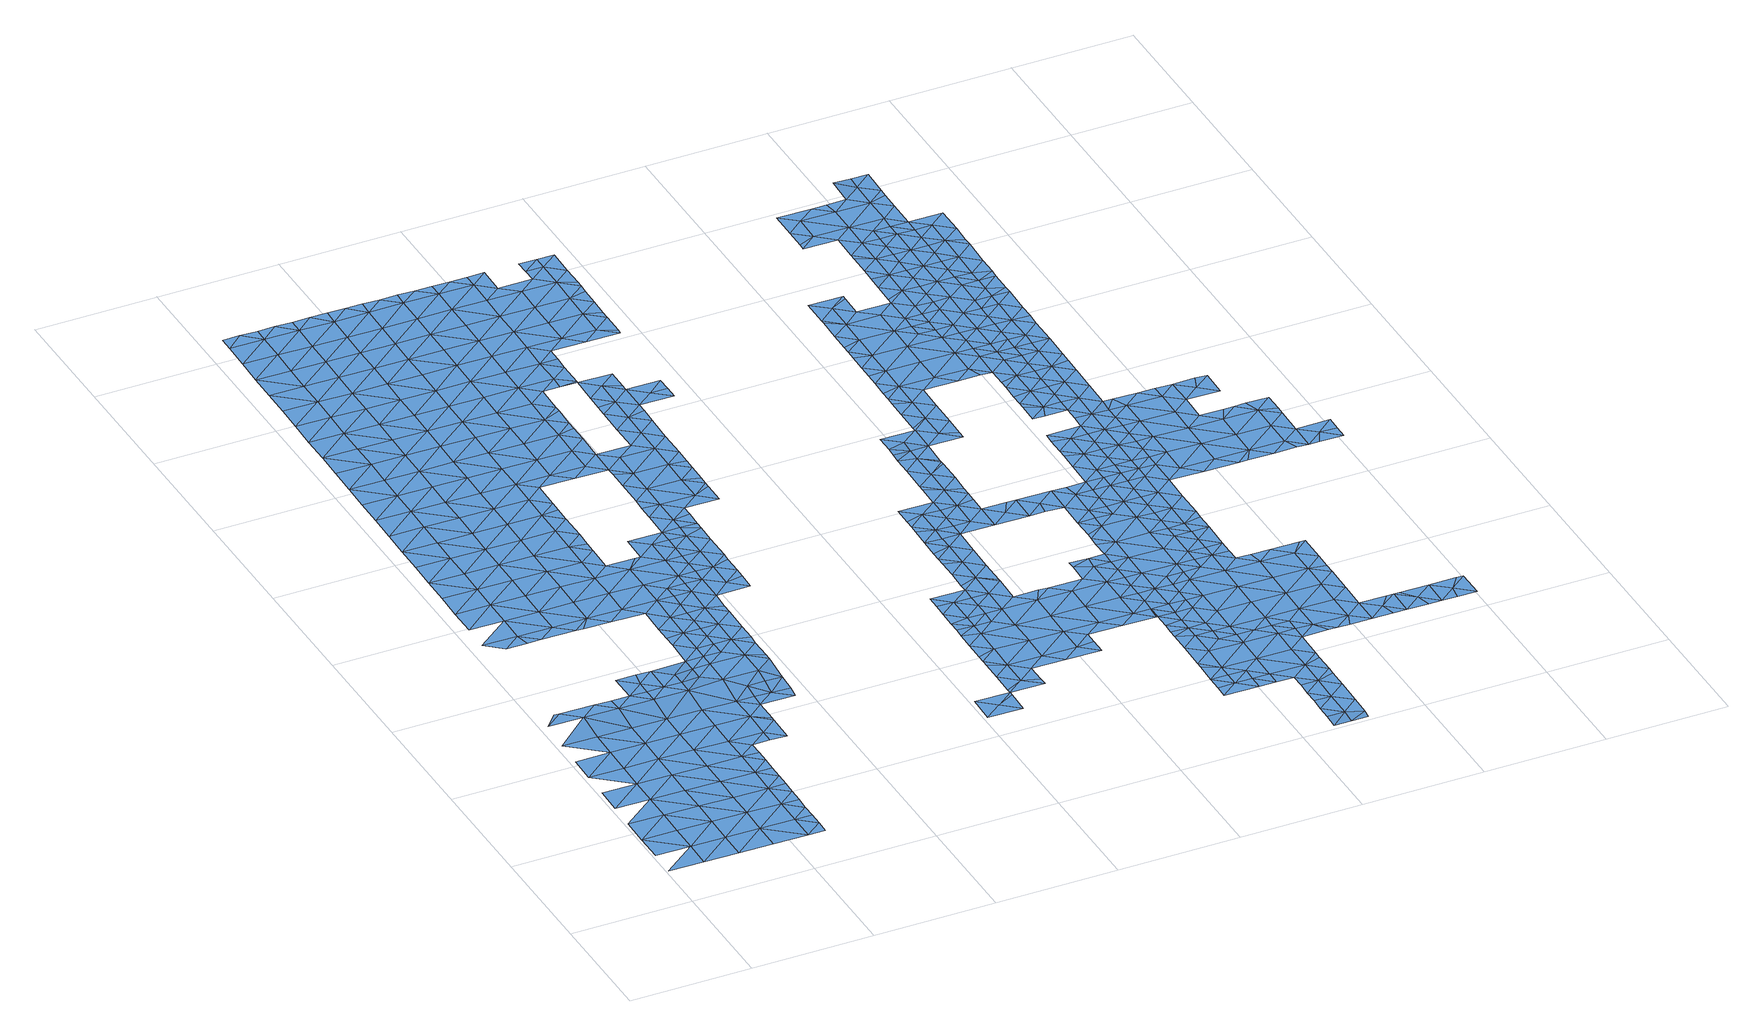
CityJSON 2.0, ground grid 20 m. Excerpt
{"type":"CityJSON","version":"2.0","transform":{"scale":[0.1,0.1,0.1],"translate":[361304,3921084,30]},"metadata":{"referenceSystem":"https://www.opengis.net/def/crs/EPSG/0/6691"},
"CityObjects":{
"waterbody1":{"type":"WaterBody","attributes":{"name":"9","class":"1140","function":"1","WaterBodyRiverFloodingRiskAttribute.description":"5","WaterBodyRiverFloodingRiskAttribute.rankOrg":"2","WaterBodyRiverFloodingRiskAttribute.adminType":"2","WaterBodyRiverFloodingRiskAttribute.scale":"L1"},"geometry":[{"type":"MultiSurface","lod":"1","boundaries":[[[0,1,2]],[[3,4,0]],[[0,5,3]],[[6,3,7]],[[7,3,5]],[[8,0,2]],[[9,8,2]],[[6,7,10]],[[11,12,13]],[[13,12,10]],[[5,14,7]],[[5,0,14]],[[0,8,14]],[[15,13,16]],[[17,15,18]],[[10,7,19]],[[19,7,14]],[[15,16,18]],[[9,20,8]],[[19,21,10]],[[10,22,13]],[[18,23,24]],[[21,22,10]],[[25,14,8]],[[13,26,16]],[[27,28,29]],[[9,30,20]],[[31,24,23]],[[14,25,19]],[[29,28,31]],[[16,32,18]],[[25,8,20]],[[33,21,19]],[[13,22,26]],[[25,33,19]],[[23,18,32]],[[30,34,20]],[[35,29,31]],[[21,36,22]],[[16,26,32]],[[23,37,31]],[[37,23,32]],[[20,38,25]],[[21,33,36]],[[26,22,39]],[[20,34,40]],[[41,31,37]],[[22,36,39]],[[35,31,41]],[[38,20,40]],[[33,42,36]],[[33,25,42]],[[26,39,43]],[[32,26,44]],[[35,41,45]],[[46,47,34]],[[44,26,43]],[[44,48,32]],[[40,34,47]],[[25,38,42]],[[36,49,39]],[[37,48,41]],[[37,32,48]],[[50,51,40]],[[40,47,50]],[[52,43,39]],[[38,40,51]],[[49,36,42]],[[45,41,53]],[[49,52,39]],[[54,55,38]],[[38,55,42]],[[54,38,51]],[[53,41,56]],[[52,57,43]],[[43,58,44]],[[41,48,56]],[[59,60,42]],[[59,42,55]],[[57,58,43]],[[49,42,60]],[[60,61,49]],[[62,53,56]],[[61,63,49]],[[52,49,63]],[[64,56,48]],[[48,44,65]],[[56,66,62]],[[67,68,52]],[[52,68,57]],[[52,63,67]],[[44,58,65]],[[64,48,65]],[[68,69,57]],[[70,58,57]],[[66,56,64]],[[71,66,64]],[[68,72,69]],[[70,57,69]],[[65,58,70]],[[65,73,64]],[[74,71,64]],[[72,75,69]],[[73,65,70]],[[76,74,64]],[[73,76,64]],[[77,70,69]],[[75,77,69]],[[78,73,70]],[[79,78,70]],[[79,70,77]],[[80,81,74]],[[76,80,74]],[[82,76,73]],[[81,83,84]],[[85,73,78]],[[82,73,85]],[[83,81,80]],[[86,76,82]],[[76,87,80]],[[88,83,80]],[[86,87,76]],[[89,86,82]],[[88,80,87]],[[89,90,86]],[[91,88,87]],[[92,88,91]],[[86,93,87]],[[94,92,91]],[[93,86,90]],[[95,96,97]],[[97,94,95]],[[94,91,95]],[[98,87,93]],[[99,87,98]],[[91,87,99]],[[100,101,102]],[[99,103,91]],[[100,96,101]],[[103,104,91]],[[96,95,101]],[[95,91,104]],[[101,105,102]],[[105,106,107]],[[108,101,95]],[[107,102,105]],[[108,95,104]],[[109,106,105]],[[110,101,108]],[[105,101,111]],[[111,101,110]],[[111,112,105]],[[109,105,112]],[[113,112,111]],[[113,114,112]],[[114,115,116]],[[116,112,114]],[[113,111,117]],[[118,119,120]],[[117,121,113]],[[120,115,118]],[[115,114,118]],[[122,123,119]],[[114,113,124]],[[118,122,119]],[[124,113,121]],[[122,125,123]],[[126,114,124]],[[118,114,127]],[[127,114,126]],[[128,125,122]],[[122,118,129]],[[118,127,129]],[[130,128,122]],[[122,129,130]],[[131,128,130]]]}]},
"waterbody2":{"type":"WaterBody","attributes":{"name":"9","class":"1140","function":"1","WaterBodyRiverFloodingRiskAttribute.description":"5","WaterBodyRiverFloodingRiskAttribute.rankOrg":"1","WaterBodyRiverFloodingRiskAttribute.adminType":"2","WaterBodyRiverFloodingRiskAttribute.scale":"L1"},"geometry":[{"type":"MultiSurface","lod":"1","boundaries":[[[132,133,134]],[[133,135,134]],[[136,137,138]],[[139,133,132]],[[140,141,137]],[[136,138,135]],[[136,140,137]],[[140,142,141]],[[133,139,143]],[[144,145,142]],[[135,133,146]],[[133,143,146]],[[147,144,142]],[[135,148,136]],[[147,142,140]],[[145,144,149]],[[150,140,136]],[[151,152,149]],[[143,153,146]],[[135,146,148]],[[154,136,148]],[[155,147,140]],[[149,144,156]],[[150,136,154]],[[151,149,156]],[[157,158,159]],[[159,152,160]],[[148,146,161]],[[162,161,153]],[[155,140,150]],[[146,153,161]],[[163,156,144]],[[164,154,148]],[[157,165,158]],[[152,151,160]],[[144,147,163]],[[163,147,155]],[[157,159,160]],[[166,150,154]],[[156,167,151]],[[148,161,168]],[[163,167,156]],[[162,169,161]],[[165,170,171]],[[148,168,164]],[[165,157,172]],[[155,150,166]],[[169,173,161]],[[160,151,174]],[[175,168,161]],[[154,164,166]],[[170,165,172]],[[176,171,170]],[[166,177,155]],[[155,178,163]],[[179,180,176]],[[151,167,174]],[[181,160,174]],[[163,182,167]],[[157,160,183]],[[184,173,169]],[[176,170,185]],[[175,161,173]],[[178,155,177]],[[178,182,163]],[[83,186,84]],[[183,187,157]],[[179,176,185]],[[179,188,180]],[[160,181,183]],[[164,168,189]],[[190,170,172]],[[191,84,186]],[[167,192,174]],[[172,157,187]],[[193,194,191]],[[195,180,188]],[[189,168,175]],[[166,164,189]],[[193,196,194]],[[187,190,172]],[[166,197,177]],[[190,185,170]],[[188,198,195]],[[174,192,181]],[[198,199,200]],[[193,191,186]],[[189,197,166]],[[200,195,198]],[[83,92,186]],[[193,201,196]],[[196,201,184]],[[202,179,185]],[[167,182,192]],[[173,203,175]],[[204,205,199]],[[197,206,177]],[[177,207,178]],[[192,208,181]],[[92,83,88]],[[92,94,186]],[[181,209,183]],[[190,202,185]],[[173,184,210]],[[193,186,94]],[[211,189,175]],[[183,209,187]],[[96,201,193]],[[178,212,182]],[[213,188,179]],[[97,96,193]],[[184,201,210]],[[203,173,210]],[[199,198,204]],[[193,94,97]],[[207,212,178]],[[209,181,208]],[[197,189,214]],[[177,206,207]],[[215,213,179]],[[216,217,205]],[[215,179,202]],[[182,218,192]],[[219,198,188]],[[100,102,201]],[[201,102,210]],[[197,220,206]],[[211,175,203]],[[205,204,216]],[[221,205,217]],[[201,96,100]],[[221,222,223]],[[224,225,223]],[[220,197,214]],[[226,227,187]],[[214,189,211]],[[226,187,209]],[[217,222,221]],[[102,107,210]],[[190,187,227]],[[107,106,210]],[[190,228,202]],[[229,230,206]],[[198,231,204]],[[229,206,220]],[[203,210,106]],[[227,228,190]],[[207,206,230]],[[182,212,218]],[[219,188,213]],[[223,222,224]],[[202,228,215]],[[208,192,232]],[[233,212,207]],[[204,234,216]],[[232,192,218]],[[203,235,211]],[[214,211,236]],[[231,198,219]],[[207,230,233]],[[209,237,226]],[[209,208,237]],[[238,217,216]],[[233,239,212]],[[228,240,215]],[[215,241,213]],[[212,242,218]],[[239,242,212]],[[243,224,222]],[[203,106,235]],[[109,235,106]],[[236,211,244]],[[208,232,237]],[[213,241,219]],[[204,231,234]],[[237,245,226]],[[246,232,218]],[[211,247,244]],[[217,248,222]],[[249,243,222]],[[246,218,242]],[[211,235,247]],[[238,248,217]],[[215,240,241]],[[216,234,238]],[[227,226,250]],[[227,251,228]],[[241,252,219]],[[248,249,222]],[[219,253,231]],[[109,112,235]],[[254,255,244]],[[250,251,227]],[[256,237,232]],[[226,245,250]],[[115,247,235]],[[254,244,247]],[[257,232,246]],[[116,115,235]],[[228,258,240]],[[235,112,116]],[[253,259,231]],[[119,254,247]],[[254,125,255]],[[219,252,253]],[[120,119,247]],[[240,260,241]],[[234,231,259]],[[261,249,248]],[[247,115,120]],[[256,232,257]],[[245,237,256]],[[258,260,240]],[[259,262,234]],[[228,251,258]],[[119,123,254]],[[241,260,252]],[[246,263,257]],[[123,125,254]],[[238,234,262]],[[250,264,251]],[[261,248,265]],[[245,256,266]],[[250,245,264]],[[248,238,267]],[[264,245,266]],[[268,256,257]],[[267,238,262]],[[252,260,269]],[[265,248,267]],[[253,252,270]],[[257,263,271]],[[128,272,125]],[[273,266,256]],[[252,269,270]],[[274,262,259]],[[275,125,272]],[[251,264,276]],[[258,251,277]],[[259,253,278]],[[279,265,267]],[[275,280,281]],[[272,280,275]],[[277,251,276]],[[257,271,268]],[[278,253,270]],[[282,264,266]],[[281,280,283]],[[284,269,260]],[[263,285,271]],[[286,267,262]],[[260,258,287]],[[128,131,272]],[[288,279,267]],[[273,256,268]],[[287,258,277]],[[284,270,269]],[[274,259,278]],[[283,289,290]],[[291,280,272]],[[286,288,267]],[[285,292,271]],[[293,291,272]],[[283,280,289]],[[293,272,131]],[[294,295,290]],[[282,266,273]],[[276,264,282]],[[284,260,287]],[[268,271,292]],[[286,262,274]],[[296,277,276]],[[297,278,270]],[[298,273,268]],[[290,289,294]],[[285,295,294]],[[291,299,280]],[[300,292,285]],[[298,268,292]],[[280,299,289]],[[296,287,277]],[[294,300,285]],[[301,297,270]],[[302,276,282]],[[301,270,284]],[[303,288,286]],[[304,273,298]],[[296,276,302]],[[305,294,289]],[[297,306,278]],[[282,273,307]],[[308,284,287]],[[273,304,307]],[[274,278,306]],[[274,309,286]],[[310,303,286]],[[282,311,302]],[[312,282,307]],[[313,308,287]],[[291,314,299]],[[289,299,315]],[[313,287,296]],[[311,282,312]],[[292,300,316]],[[284,317,301]],[[305,289,315]],[[308,317,284]],[[318,302,311]],[[317,297,301]],[[309,274,306]],[[319,316,300]],[[296,302,318]],[[300,294,319]],[[320,315,299]],[[314,321,299]],[[310,286,309]],[[319,294,305]],[[299,321,320]],[[322,306,297]],[[323,296,318]],[[296,324,313]],[[325,310,309]],[[326,315,320]],[[323,324,296]],[[305,315,327]],[[319,328,316]],[[329,322,297]],[[315,326,327]],[[330,323,318]],[[327,331,305]],[[332,309,306]],[[313,333,308]],[[334,316,328]],[[297,317,329]],[[331,335,305]],[[305,335,319]],[[336,325,309]],[[324,333,313]],[[337,334,328]],[[332,336,309]],[[338,334,337]],[[319,339,328]],[[339,319,335]],[[338,340,341]],[[333,342,308]],[[332,306,322]],[[343,329,317]],[[323,330,344]],[[340,338,337]],[[317,308,342]],[[339,345,328]],[[344,330,346]],[[347,341,340]],[[323,348,324]],[[342,343,317]],[[337,328,345]],[[343,322,329]],[[323,344,348]],[[349,340,337]],[[350,347,340]],[[348,351,324]],[[352,336,332]],[[346,347,350]],[[353,349,337]],[[324,354,333]],[[337,345,353]],[[324,351,354]],[[355,350,340]],[[343,356,322]],[[322,357,332]],[[358,352,332]],[[359,346,350]],[[356,357,322]],[[354,360,333]],[[340,349,355]],[[333,360,342]],[[355,361,350]],[[362,355,349]],[[359,350,361]],[[358,332,357]],[[360,363,342]],[[342,364,343]],[[365,360,354]],[[349,366,362]],[[362,367,355]],[[343,368,356]],[[369,358,357]],[[356,370,357]],[[342,363,364]],[[366,371,362]],[[372,369,357]],[[370,372,357]],[[368,343,364]],[[356,368,370]],[[365,373,360]],[[374,363,360]],[[362,371,367]],[[375,364,363]],[[376,373,365]],[[377,370,368]],[[360,373,374]],[[364,378,368]],[[363,374,375]],[[378,377,368]],[[379,380,373]],[[373,380,374]],[[379,373,376]],[[364,375,378]],[[380,381,374]],[[377,382,383]],[[375,374,384]],[[384,374,381]],[[378,382,377]],[[385,378,375]],[[386,375,384]],[[387,383,388]],[[388,383,382]],[[385,375,386]],[[385,389,378]],[[389,390,378]],[[382,378,390]],[[391,388,382]],[[390,391,382]]]}]},
"waterbody3":{"type":"WaterBody","attributes":{"name":"9","class":"1140","function":"1","WaterBodyRiverFloodingRiskAttribute.description":"5","WaterBodyRiverFloodingRiskAttribute.rankOrg":"1","WaterBodyRiverFloodingRiskAttribute.adminType":"2","WaterBodyRiverFloodingRiskAttribute.scale":"L1"},"geometry":[{"type":"MultiSurface","lod":"1","boundaries":[[[392,53,393]],[[393,394,392]],[[53,62,393]],[[62,66,393]],[[66,395,393]],[[395,66,396]],[[396,66,71]],[[71,81,396]],[[74,81,71]],[[81,84,396]],[[395,396,84]],[[394,393,395]]]}]},
"waterbody4":{"type":"WaterBody","attributes":{"name":"9","class":"1140","function":"1","WaterBodyRiverFloodingRiskAttribute.description":"5","WaterBodyRiverFloodingRiskAttribute.rankOrg":"1","WaterBodyRiverFloodingRiskAttribute.adminType":"2","WaterBodyRiverFloodingRiskAttribute.scale":"L1"},"geometry":[{"type":"MultiSurface","lod":"1","boundaries":[[[397,82,85]],[[89,82,397]],[[89,397,90]],[[398,90,397]],[[398,397,399]],[[397,78,399]],[[85,78,397]]]}]},
"waterbody5":{"type":"WaterBody","attributes":{"name":"9","class":"1140","function":"1","WaterBodyRiverFloodingRiskAttribute.description":"5","WaterBodyRiverFloodingRiskAttribute.rankOrg":"2","WaterBodyRiverFloodingRiskAttribute.adminType":"2","WaterBodyRiverFloodingRiskAttribute.scale":"L1"},"geometry":[{"type":"MultiSurface","lod":"1","boundaries":[[[400,401,402]],[[402,403,404]],[[405,402,404]],[[400,402,405]],[[402,401,403]]]}]},
"waterbody6":{"type":"WaterBody","attributes":{"name":"9","class":"1140","function":"1","WaterBodyRiverFloodingRiskAttribute.description":"5","WaterBodyRiverFloodingRiskAttribute.rankOrg":"2","WaterBodyRiverFloodingRiskAttribute.adminType":"2","WaterBodyRiverFloodingRiskAttribute.scale":"L1"},"geometry":[{"type":"MultiSurface","lod":"1","boundaries":[[[406,407,408]],[[409,410,411]],[[412,413,409]],[[411,414,415]],[[408,411,410]],[[416,410,409]],[[408,407,411]],[[407,414,411]],[[407,417,414]],[[409,418,412]],[[409,415,418]],[[415,409,411]],[[413,416,409]]]}]},
"waterbody7":{"type":"WaterBody","attributes":{"name":"9","class":"1140","function":"1","WaterBodyRiverFloodingRiskAttribute.description":"5","WaterBodyRiverFloodingRiskAttribute.rankOrg":"1","WaterBodyRiverFloodingRiskAttribute.adminType":"2","WaterBodyRiverFloodingRiskAttribute.scale":"L1"},"geometry":[{"type":"MultiSurface","lod":"1","boundaries":[[[419,420,421]],[[422,423,424]],[[423,422,425]],[[423,425,426]],[[427,428,429]],[[430,429,428]],[[430,428,431]],[[430,431,432]],[[432,431,433]],[[432,433,434]],[[432,419,435]],[[419,432,434]],[[419,436,420]],[[436,419,437]],[[437,419,434]],[[438,439,440]],[[439,438,441]],[[441,442,420]],[[420,442,421]],[[415,421,442]],[[418,415,442]],[[443,412,438]],[[443,438,444]],[[445,446,447]],[[445,447,448]],[[449,448,447]],[[449,447,450]],[[451,452,453]],[[454,455,456]],[[430,454,429]],[[432,435,430]],[[421,435,419]],[[414,421,415]],[[407,457,417]],[[457,458,459]],[[458,460,461]],[[461,453,452]],[[428,426,431]],[[456,462,429]],[[441,438,442]],[[426,425,431]],[[422,463,425]],[[464,465,466]],[[467,468,469]],[[465,470,434]],[[467,471,468]],[[463,472,473]],[[472,466,473]],[[463,473,425]],[[425,473,433]],[[473,465,433]],[[466,465,473]],[[447,474,450]],[[446,475,447]],[[476,475,446]],[[476,444,475]],[[444,438,475]],[[412,442,438]],[[412,418,442]],[[456,429,454]],[[462,427,429]],[[431,425,433]],[[434,433,465]],[[470,437,434]],[[475,474,447]],[[457,435,417]],[[457,459,435]],[[459,430,435]],[[459,454,430]],[[459,461,454]],[[458,461,459]],[[461,452,455]],[[455,452,477]],[[452,478,477]],[[461,455,454]],[[452,400,478]],[[461,479,453]],[[475,440,474]],[[460,479,461]],[[458,480,460]],[[451,400,452]],[[481,471,467]],[[482,483,471]],[[480,458,484]],[[471,483,468]],[[470,468,483]],[[457,484,458]],[[484,457,485]],[[407,485,457]],[[485,407,406]],[[465,468,470]],[[468,465,469]],[[414,417,421]],[[417,435,421]],[[464,469,465]],[[475,438,440]]]}]},
"waterbody8":{"type":"WaterBody","attributes":{"name":"9","class":"1140","function":"1","WaterBodyRiverFloodingRiskAttribute.description":"5","WaterBodyRiverFloodingRiskAttribute.rankOrg":"2","WaterBodyRiverFloodingRiskAttribute.adminType":"2","WaterBodyRiverFloodingRiskAttribute.scale":"L1"},"geometry":[{"type":"MultiSurface","lod":"1","boundaries":[[[486,487,488]],[[488,489,490]],[[491,488,492]],[[488,491,489]],[[492,488,493]],[[493,488,487]],[[493,494,492]],[[493,450,494]],[[449,450,493]],[[448,449,493]],[[486,488,490]],[[493,487,495]],[[493,495,448]]]}]},
"waterbody9":{"type":"WaterBody","attributes":{"name":"9","class":"1140","function":"1","WaterBodyRiverFloodingRiskAttribute.description":"5","WaterBodyRiverFloodingRiskAttribute.rankOrg":"1","WaterBodyRiverFloodingRiskAttribute.adminType":"2","WaterBodyRiverFloodingRiskAttribute.scale":"L1"},"geometry":[{"type":"MultiSurface","lod":"1","boundaries":[[[496,497,498]],[[496,499,497]],[[500,497,501]],[[502,501,497]],[[503,502,497]],[[497,500,498]],[[503,497,499]]]}]},
"waterbody10":{"type":"WaterBody","attributes":{"name":"9","class":"1140","function":"1","WaterBodyRiverFloodingRiskAttribute.description":"5","WaterBodyRiverFloodingRiskAttribute.rankOrg":"2","WaterBodyRiverFloodingRiskAttribute.adminType":"2","WaterBodyRiverFloodingRiskAttribute.scale":"L1"},"geometry":[{"type":"MultiSurface","lod":"1","boundaries":[[[504,505,506]],[[496,498,507]],[[499,496,507]],[[499,507,508]],[[509,510,511]],[[512,513,514]],[[515,516,506]],[[516,517,518]],[[519,520,521]],[[519,513,520]],[[520,513,512]],[[522,520,512]],[[500,523,524]],[[523,525,524]],[[526,511,510]],[[526,527,511]],[[528,527,526]],[[527,529,511]],[[525,513,524]],[[530,513,525]],[[521,520,522]],[[516,518,506]],[[518,504,506]],[[531,518,517]],[[504,532,505]],[[533,505,534]],[[505,533,506]],[[506,533,515]],[[515,535,516]],[[535,507,516]],[[516,507,517]],[[517,507,519]],[[517,519,521]],[[517,521,536]],[[537,536,521]],[[538,530,539]],[[522,540,521]],[[517,536,531]],[[521,540,537]],[[537,540,541]],[[538,514,513]],[[513,519,524]],[[519,498,524]],[[498,500,524]],[[519,507,498]],[[508,507,535]],[[530,538,513]],[[539,530,542]],[[543,544,530]],[[544,545,530]],[[546,545,544]],[[546,547,545]],[[511,547,509]],[[511,545,547]],[[545,511,529]],[[545,529,542]],[[545,542,530]],[[530,525,543]],[[501,523,500]]]}]},
"waterbody11":{"type":"WaterBody","attributes":{"name":"9","class":"1140","function":"1","WaterBodyRiverFloodingRiskAttribute.description":"5","WaterBodyRiverFloodingRiskAttribute.rankOrg":"2","WaterBodyRiverFloodingRiskAttribute.adminType":"2","WaterBodyRiverFloodingRiskAttribute.scale":"L1"},"geometry":[{"type":"MultiSurface","lod":"1","boundaries":[[[548,549,550]],[[551,550,549]],[[551,549,552]],[[552,549,553]],[[548,553,549]],[[551,552,554]]]}]},
"waterbody12":{"type":"WaterBody","attributes":{"name":"9","class":"1140","function":"1","WaterBodyRiverFloodingRiskAttribute.description":"5","WaterBodyRiverFloodingRiskAttribute.rankOrg":"1","WaterBodyRiverFloodingRiskAttribute.adminType":"2","WaterBodyRiverFloodingRiskAttribute.scale":"L1"},"geometry":[{"type":"MultiSurface","lod":"1","boundaries":[[[491,492,555]],[[556,557,558]],[[559,556,558]],[[560,550,551]],[[551,561,560]],[[561,551,554]],[[561,562,560]],[[563,564,565]],[[563,565,566]],[[565,555,566]],[[567,558,568]],[[567,568,569]],[[569,570,567]],[[571,567,570]],[[571,572,567]],[[567,572,573]],[[574,573,572]],[[559,573,575]],[[555,576,566]],[[577,565,578]],[[491,555,489]],[[573,579,575]],[[574,579,573]],[[573,559,558]],[[489,565,577]],[[489,555,565]],[[567,573,558]],[[580,581,582]],[[492,583,555]],[[580,576,555]],[[492,494,583]],[[494,450,583]],[[564,584,585]],[[557,556,586]],[[556,559,587]],[[588,560,585]],[[550,560,589]],[[562,585,560]],[[562,578,585]],[[578,565,585]],[[565,564,585]],[[580,555,583]],[[450,590,583]],[[583,590,580]],[[580,590,581]],[[586,581,590]],[[582,581,587]],[[585,584,588]],[[589,560,588]],[[587,586,556]],[[586,587,581]]]}]},
"waterbody13":{"type":"WaterBody","attributes":{"name":"9","class":"1140","function":"1","WaterBodyRiverFloodingRiskAttribute.description":"5","WaterBodyRiverFloodingRiskAttribute.rankOrg":"2","WaterBodyRiverFloodingRiskAttribute.adminType":"2","WaterBodyRiverFloodingRiskAttribute.scale":"L1"},"geometry":[{"type":"MultiSurface","lod":"1","boundaries":[[[591,592,593]],[[594,592,595]],[[596,597,598]],[[596,599,600]],[[601,592,594]],[[600,481,602]],[[603,592,601]],[[604,603,601]],[[604,605,606]],[[469,464,605]],[[464,466,605]],[[607,604,608]],[[609,572,610]],[[610,596,611]],[[571,610,572]],[[572,609,574]],[[574,612,579]],[[610,611,613]],[[598,611,596]],[[613,614,610]],[[610,614,609]],[[614,615,609]],[[612,574,609]],[[603,616,593]],[[616,617,593]],[[618,593,617]],[[618,591,593]],[[595,597,594]],[[596,594,597]],[[600,594,596]],[[481,467,602]],[[619,620,600]],[[621,466,472]],[[605,466,621]],[[606,605,621]],[[622,606,621]],[[606,623,604]],[[623,608,604]],[[607,603,604]],[[603,593,592]],[[622,621,624]],[[625,612,609]],[[602,601,600]],[[602,604,601]],[[604,602,605]],[[602,469,605]],[[602,467,469]],[[626,463,422]],[[615,625,609]],[[472,463,621]],[[594,600,601]],[[422,627,626]],[[424,627,422]],[[627,628,629]],[[627,629,626]],[[629,624,626]],[[626,624,621]],[[571,570,610]],[[610,570,596]],[[570,599,596]],[[599,570,569]],[[599,569,568]],[[568,630,599]],[[599,630,619]],[[619,600,599]],[[600,620,481]],[[626,621,463]]]}]},
"waterbody14":{"type":"WaterBody","attributes":{"name":"9","class":"1140","function":"1","WaterBodyRiverFloodingRiskAttribute.description":"5","WaterBodyRiverFloodingRiskAttribute.rankOrg":"1","WaterBodyRiverFloodingRiskAttribute.adminType":"2","WaterBodyRiverFloodingRiskAttribute.scale":"L1"},"geometry":[{"type":"MultiSurface","lod":"1","boundaries":[[[631,632,633]],[[634,633,632]],[[635,633,634]],[[635,636,633]],[[637,636,635]],[[638,635,634]],[[612,625,639]],[[579,612,639]],[[640,635,638]],[[639,635,640]],[[641,637,635]],[[639,641,635]],[[639,640,579]],[[642,639,625]],[[641,639,642]],[[643,644,633]],[[633,644,631]],[[636,643,633]]]}]},
"waterbody15":{"type":"WaterBody","attributes":{"name":"9","class":"1140","function":"1","WaterBodyRiverFloodingRiskAttribute.description":"5","WaterBodyRiverFloodingRiskAttribute.rankOrg":"1","WaterBodyRiverFloodingRiskAttribute.adminType":"2","WaterBodyRiverFloodingRiskAttribute.scale":"L1"},"geometry":[{"type":"MultiSurface","lod":"1","boundaries":[[[645,646,647]],[[648,647,646]],[[648,649,647]],[[623,606,622]],[[607,650,603]],[[616,603,650]],[[616,650,617]],[[617,650,651]],[[651,650,652]],[[652,650,653]],[[608,653,650]],[[654,653,608]],[[653,655,656]],[[654,655,653]],[[657,655,654]],[[655,658,659]],[[536,660,661]],[[660,658,661]],[[662,661,658]],[[662,658,655]],[[657,662,655]],[[532,662,628]],[[628,662,657]],[[629,628,657]],[[628,627,663]],[[627,424,663]],[[664,665,666]],[[666,649,648]],[[667,668,645]],[[665,656,659]],[[665,659,649]],[[534,505,669]],[[536,537,660]],[[531,536,661]],[[662,532,661]],[[670,671,672]],[[671,670,673]],[[673,670,674]],[[674,670,665]],[[665,670,675]],[[649,659,676]],[[660,676,659]],[[537,541,660]],[[660,541,676]],[[541,540,667]],[[677,678,679]],[[676,667,645]],[[680,681,682]],[[667,683,668]],[[522,683,667]],[[518,531,504]],[[504,531,661]],[[504,661,532]],[[505,532,663]],[[505,663,669]],[[684,645,668]],[[682,681,685]],[[686,682,685]],[[669,663,424]],[[687,688,689]],[[623,622,654]],[[690,652,675]],[[675,652,653]],[[675,672,690]],[[665,675,656]],[[607,608,650]],[[675,670,672]],[[675,653,656]],[[656,655,659]],[[649,666,665]],[[622,624,654]],[[649,676,647]],[[654,624,657]],[[629,657,624]],[[658,660,659]],[[647,676,645]],[[540,522,667]],[[684,680,645]],[[680,646,645]],[[680,682,646]],[[682,691,646]],[[686,691,682]],[[686,688,687]],[[685,688,686]],[[692,688,685]],[[628,663,532]],[[692,693,688]],[[688,693,689]],[[693,679,689]],[[693,677,679]],[[679,694,689]],[[679,695,694]],[[678,695,679]],[[665,664,674]],[[608,623,654]],[[541,667,676]]]}]},
"waterbody16":{"type":"WaterBody","attributes":{"name":"9","class":"1140","function":"1","WaterBodyRiverFloodingRiskAttribute.description":"5","WaterBodyRiverFloodingRiskAttribute.rankOrg":"1","WaterBodyRiverFloodingRiskAttribute.adminType":"2","WaterBodyRiverFloodingRiskAttribute.scale":"L1"},"geometry":[{"type":"MultiSurface","lod":"1","boundaries":[[[696,697,698]],[[699,697,696]],[[699,700,701]],[[701,700,702]],[[701,702,703]],[[704,703,702]],[[705,703,704]],[[703,705,706]],[[703,706,707]],[[707,706,708]],[[708,709,710]],[[710,709,711]],[[550,711,709]],[[712,713,714]],[[714,713,715]],[[715,716,717]],[[715,717,718]],[[718,717,719]],[[718,719,720]],[[718,720,721]],[[722,721,720]],[[723,724,725]],[[726,727,728]],[[729,728,727]],[[728,729,730]],[[730,729,731]],[[731,729,732]],[[732,729,733]],[[733,729,734]],[[735,734,729]],[[736,737,738]],[[739,740,741]],[[740,742,741]],[[743,744,745]],[[746,744,743]],[[747,744,746]],[[745,748,743]],[[743,748,749]],[[749,748,750]],[[750,751,749]],[[752,753,751]],[[752,754,753]],[[754,755,753]],[[756,755,754]],[[756,757,755]],[[719,755,757]],[[755,719,758]],[[719,759,758]],[[760,759,719]],[[760,761,759]],[[759,762,758]],[[763,762,759]],[[764,749,765]],[[735,729,727]],[[723,725,766]],[[726,728,767]],[[768,723,769]],[[728,770,769]],[[771,703,707]],[[772,722,720]],[[773,718,721]],[[720,757,772]],[[719,757,720]],[[717,760,719]],[[774,717,716]],[[714,715,718]],[[775,718,773]],[[718,775,714]],[[775,776,714]],[[712,714,776]],[[760,717,774]],[[760,774,777]],[[761,760,777]],[[763,759,761]],[[764,778,749]],[[753,765,749]],[[779,765,753]],[[779,753,780]],[[755,758,780]],[[755,780,753]],[[753,749,751]],[[778,743,749]],[[781,743,778]],[[782,743,781]],[[783,784,747]],[[785,739,786]],[[786,787,785]],[[788,787,733]],[[789,788,733]],[[789,790,788]],[[789,733,734]],[[787,732,733]],[[738,732,787]],[[732,738,737]],[[728,730,770]],[[708,706,709]],[[548,706,791]],[[548,550,709]],[[706,548,709]],[[705,791,706]],[[701,703,771]],[[699,701,697]],[[792,697,793]],[[794,795,792]],[[795,698,792]],[[792,698,697]],[[796,797,798]],[[799,800,797]],[[799,794,800]],[[800,794,792]],[[800,792,801]],[[802,803,801]],[[804,805,806]],[[743,782,746]],[[783,747,746]],[[801,792,793]],[[807,801,793]],[[741,742,808]],[[786,739,741]],[[793,697,809]],[[697,701,809]],[[810,809,701]],[[786,738,787]],[[724,723,811]],[[768,811,723]],[[766,767,723]],[[728,723,767]],[[723,728,769]],[[810,701,771]],[[810,771,736]],[[810,736,738]],[[810,738,786]],[[810,786,809]],[[809,786,793]],[[741,793,786]],[[741,807,793]],[[808,807,741]],[[807,812,801]],[[812,802,801]],[[746,802,783]],[[782,802,746]],[[782,803,802]],[[782,806,803]],[[805,804,813]],[[814,805,813]],[[805,814,815]],[[796,798,815]],[[815,798,805]],[[805,798,806]],[[806,798,803]],[[803,798,801]],[[801,798,800]],[[800,798,797]]]}]},
"waterbody17":{"type":"WaterBody","attributes":{"name":"9","class":"1140","function":"1","WaterBodyRiverFloodingRiskAttribute.description":"5","WaterBodyRiverFloodingRiskAttribute.rankOrg":"2","WaterBodyRiverFloodingRiskAttribute.adminType":"2","WaterBodyRiverFloodingRiskAttribute.scale":"L1"},"geometry":[{"type":"MultiSurface","lod":"1","boundaries":[[[816,817,818]],[[819,820,821]],[[734,822,789]],[[823,824,822]],[[823,822,825]],[[826,827,816]],[[828,829,636]],[[817,767,830]],[[727,726,817]],[[825,827,826]],[[726,767,817]],[[637,641,828]],[[831,828,832]],[[833,828,831]],[[833,834,828]],[[832,828,641]],[[822,734,827]],[[789,822,790]],[[734,735,827]],[[735,727,827]],[[827,727,817]],[[827,817,816]],[[820,819,832]],[[818,817,830]],[[835,818,830]],[[767,766,830]],[[832,642,820]],[[827,825,822]],[[824,790,822]],[[625,820,642]],[[836,829,834]],[[766,725,830]],[[836,837,829]],[[834,829,828]],[[819,831,832]],[[642,832,641]],[[637,828,636]],[[636,829,643]],[[838,830,725]],[[839,835,838]],[[835,830,838]],[[725,840,838]],[[840,644,838]],[[829,644,643]],[[644,829,838]],[[838,837,839]],[[838,829,837]]]}]},
"waterbody18":{"type":"WaterBody","attributes":{"name":"9","class":"1140","function":"1","WaterBodyRiverFloodingRiskAttribute.description":"5","WaterBodyRiverFloodingRiskAttribute.rankOrg":"2","WaterBodyRiverFloodingRiskAttribute.adminType":"2","WaterBodyRiverFloodingRiskAttribute.scale":"L1"},"geometry":[{"type":"MultiSurface","lod":"1","boundaries":[[[841,842,843]],[[844,843,842]],[[748,843,844]],[[750,748,844]],[[845,754,752]],[[846,754,845]],[[847,846,845]],[[848,847,845]],[[849,850,844]],[[845,844,850]],[[845,751,844]],[[848,845,850]],[[752,751,845]],[[751,750,844]],[[842,849,844]],[[851,852,853]],[[854,855,856]],[[852,841,843]],[[745,843,748]],[[857,858,859]],[[787,788,785]],[[860,802,812]],[[861,788,790]],[[788,861,862]],[[861,863,862]],[[859,862,863]],[[862,859,739]],[[740,739,859]],[[808,742,860]],[[860,742,784]],[[808,812,807]],[[742,854,784]],[[742,859,854]],[[858,854,859]],[[756,754,846]],[[847,864,846]],[[865,866,867]],[[868,855,854]],[[784,854,856]],[[784,783,860]],[[812,808,860]],[[740,859,742]],[[785,862,739]],[[859,863,857]],[[785,788,862]],[[854,858,868]],[[772,864,722]],[[864,772,846]],[[772,757,846]],[[757,756,846]],[[745,744,843]],[[744,856,843]],[[747,856,744]],[[747,784,856]],[[783,802,860]],[[843,856,852]],[[855,852,856]],[[852,855,853]],[[853,855,866]],[[866,865,853]],[[865,869,853]],[[851,853,869]]]}]},
"waterbody19":{"type":"WaterBody","attributes":{"name":"9","class":"1140","function":"1","WaterBodyRiverFloodingRiskAttribute.description":"5","WaterBodyRiverFloodingRiskAttribute.rankOrg":"1","WaterBodyRiverFloodingRiskAttribute.adminType":"2","WaterBodyRiverFloodingRiskAttribute.scale":"L1"},"geometry":[{"type":"MultiSurface","lod":"1","boundaries":[[[868,866,855]],[[866,870,867]],[[868,858,870]],[[866,868,870]],[[870,871,867]],[[872,858,857]],[[863,861,873]],[[858,872,870]],[[861,790,873]],[[857,863,872]],[[872,873,874]],[[875,871,872]],[[873,823,874]],[[870,872,871]],[[863,873,872]],[[790,824,873]],[[824,823,873]],[[875,872,874]]]}]},
"waterbody20":{"type":"WaterBody","attributes":{"name":"9","class":"1140","function":"1","WaterBodyRiverFloodingRiskAttribute.description":"5","WaterBodyRiverFloodingRiskAttribute.rankOrg":"1","WaterBodyRiverFloodingRiskAttribute.adminType":"2","WaterBodyRiverFloodingRiskAttribute.scale":"L1"},"geometry":[{"type":"MultiSurface","lod":"1","boundaries":[[[876,877,878]],[[879,876,878]],[[880,876,879]],[[837,881,882]],[[882,881,883]],[[883,881,884]],[[884,881,885]],[[881,834,885]],[[886,882,883]],[[887,882,886]],[[888,882,887]],[[839,882,888]],[[839,888,835]],[[887,886,889]],[[889,886,890]],[[890,886,891]],[[892,831,819]],[[885,831,892]],[[833,831,885]],[[837,836,881]],[[611,893,894]],[[611,598,893]],[[894,893,895]],[[895,896,894]],[[897,898,899]],[[900,901,902]],[[897,903,898]],[[591,618,904]],[[905,895,893]],[[598,597,893]],[[595,591,904]],[[592,591,595]],[[613,894,614]],[[896,906,894]],[[902,901,907]],[[901,900,908]],[[909,876,880]],[[899,910,909]],[[899,898,910]],[[898,903,911]],[[912,891,913]],[[883,914,891]],[[915,914,916]],[[883,884,914]],[[917,915,916]],[[912,890,891]],[[912,918,890]],[[919,918,912]],[[898,911,917]],[[898,917,916]],[[898,916,920]],[[894,906,614]],[[615,614,906]],[[896,921,922]],[[615,820,625]],[[923,884,885]],[[898,920,910]],[[920,901,910]],[[922,923,892]],[[907,921,902]],[[892,821,922]],[[820,615,906]],[[892,923,885]],[[885,834,833]],[[836,834,881]],[[839,837,882]],[[883,891,886]],[[912,913,919]],[[906,896,821]],[[924,904,618]],[[905,904,924]],[[893,904,905]],[[597,904,893]],[[597,595,904]],[[613,611,894]],[[914,884,916]],[[884,920,916]],[[923,920,884]],[[923,901,920]],[[923,907,901]],[[922,907,923]],[[907,922,921]],[[821,896,922]],[[821,820,906]],[[819,821,892]],[[908,925,901]],[[926,925,908]],[[927,925,926]],[[909,910,925]],[[925,927,909]],[[909,927,876]],[[877,876,927]],[[910,901,925]]]}]},
"waterbody21":{"type":"WaterBody","attributes":{"name":"9","class":"1140","function":"1","WaterBodyRiverFloodingRiskAttribute.description":"5","WaterBodyRiverFloodingRiskAttribute.rankOrg":"1","WaterBodyRiverFloodingRiskAttribute.adminType":"2","WaterBodyRiverFloodingRiskAttribute.scale":"L1"},"geometry":[{"type":"MultiSurface","lod":"1","boundaries":[[[849,842,928]],[[929,928,842]],[[930,928,929]],[[851,931,929]],[[841,851,929]],[[932,933,934]],[[850,849,928]],[[841,852,851]],[[932,935,933]],[[842,841,929]],[[933,847,848]],[[864,847,935]],[[933,935,847]],[[933,850,928]],[[932,936,935]],[[935,936,722]],[[864,935,722]],[[937,933,928]],[[848,850,933]],[[933,937,934]],[[930,937,928]],[[931,930,929]],[[931,851,869]]]}]}
},
"vertices":[
[62,133,7],[4,88,7],[61,87,7],[5,180,7],[5,134,7],[62,180,7],[6,227,7],[63,226,7],[118,132,7],[118,86,7],[64,272,7],[8,319,7],[7,273,7],[64,318,7],[119,179,7],[8,365,7],[65,364,7],[9,411,7],[66,411,7],[120,225,7],[175,132,7],[120,271,7],[121,317,7],[67,457,7],[10,458,7],[176,178,7],[122,364,7],[31,527,15],[10,504,14],[39,527,14],[174,85,7],[67,503,14],[123,410,7],[176,224,7],[231,84,7],[96,526,14],[177,270,7],[123,456,7],[232,177,7],[178,316,7],[232,131,7],[124,502,14],[233,223,7],[179,363,7],[179,409,7],[123,525,14],[259,84,7],[260,107,7],[180,455,7],[234,269,7],[260,130,7],[260,153,7],[235,316,7],[153,525,14],[261,176,7],[261,200,7],[181,501,14],[235,362,7],[236,408,7],[262,223,7],[262,246,7],[262,269,7],[181,524,14],[263,292,7],[237,500,14],[237,454,7],[209,524,14],[263,315,7],[263,338,7],[292,361,7],[293,407,7],[238,524,14],[292,338,7],[293,453,7],[266,523,16],[320,337,7],[294,500,17],[321,384,7],[321,430,7],[321,389,7],[295,546,17],[267,546,16],[322,476,12],[295,569,17],[267,569,16],[322,453,7],[351,499,17],[352,545,17],[324,568,17],[351,476,12],[379,475,12],[352,591,17],[324,592,17],[380,521,17],[324,615,17],[353,637,17],[325,661,17],[325,638,17],[380,533,17],[380,568,17],[325,684,17],[354,684,17],[326,707,18],[381,584,17],[381,614,17],[355,730,19],[326,753,19],[326,730,19],[382,660,17],[355,753,19],[382,676,17],[383,706,18],[383,752,19],[411,729,19],[412,775,19],[384,799,19],[384,776,19],[439,705,19],[413,821,19],[385,845,19],[384,822,19],[440,734,19],[413,867,19],[385,868,19],[440,752,19],[385,891,19],[440,784,19],[441,798,19],[414,891,19],[441,844,19],[442,876,19],[442,890,19],
[42,711,19],[71,734,19],[14,735,19],[72,780,19],[72,827,19],[15,827,19],[15,781,19],[76,711,19],[73,873,19],[16,874,19],[17,920,19],[99,711,19],[74,965,19],[18,966,19],[128,733,19],[74,919,19],[128,779,19],[18,1012,19],[130,872,19],[76,1058,19],[19,1058,19],[156,710,19],[129,826,19],[130,918,19],[75,1011,19],[77,1150,19],[20,1151,19],[20,1105,19],[77,1104,19],[184,732,19],[167,710,19],[131,964,19],[186,825,19],[21,1197,19],[186,871,19],[132,1011,19],[185,779,19],[212,709,19],[79,1242,19],[22,1243,19],[78,1196,19],[241,731,19],[133,1057,19],[242,778,19],[23,1290,19],[187,917,19],[188,963,19],[80,1335,19],[23,1336,19],[133,1103,19],[189,1010,19],[134,1149,19],[269,708,18],[79,1289,19],[296,592,17],[135,1195,19],[81,1381,19],[242,824,19],[135,1242,19],[268,616,17],[189,1056,19],[296,638,17],[268,635,17],[24,1382,19],[268,662,17],[243,870,19],[82,1427,19],[25,1474,19],[25,1428,19],[297,684,17],[136,1288,19],[298,777,19],[82,1474,19],[26,1521,19],[244,916,19],[245,963,19],[190,1102,19],[191,1148,19],[298,731,19],[299,823,19],[245,1009,19],[138,1380,19],[271,847,19],[137,1334,19],[83,1520,19],[84,1566,19],[246,1055,19],[138,1426,19],[272,893,19],[27,1567,19],[84,1612,19],[28,1613,19],[56,1636,20],[28,1636,20],[191,1195,19],[192,1241,19],[193,1287,19],[272,911,19],[273,939,19],[139,1473,19],[247,1101,19],[273,985,19],[140,1519,19],[355,776,19],[318,846,19],[247,1147,19],[140,1565,19],[274,1012,19],[194,1333,19],[194,1379,19],[274,1031,19],[85,1635,20],[328,846,19],[248,1194,19],[275,1078,19],[356,822,19],[141,1611,19],[113,1635,20],[249,1240,19],[250,1286,19],[195,1426,19],[196,1472,19],[357,868,19],[329,892,19],[304,1147,19],[303,1100,19],[250,1332,19],[196,1518,19],[251,1378,19],[141,1634,20],[197,1564,19],[332,1077,19],[306,1239,19],[170,1634,20],[305,1193,19],[198,1610,19],[361,1146,19],[252,1425,19],[252,1471,19],[360,1099,19],[414,914,19],[362,1192,19],[254,1563,19],[386,937,19],[306,1285,19],[307,1331,19],[253,1517,19],[198,1634,20],[415,960,19],[386,962,19],[362,1238,19],[387,983,19],[308,1424,20],[388,1076,19],[255,1610,19],[308,1378,19],[227,1633,20],[416,1006,19],[388,1030,19],[443,936,19],[389,1122,19],[443,917,19],[416,1052,19],[388,1062,19],[364,1331,19],[310,1516,20],[390,1168,19],[472,959,19],[417,1099,19],[309,1470,20],[363,1284,19],[255,1633,20],[390,1198,19],[473,1051,19],[311,1562,20],[390,1215,19],[365,1423,20],[311,1609,20],[283,1632,20],[391,1261,19],[391,1250,19],[365,1377,19],[500,935,19],[472,1005,19],[446,1121,19],[366,1469,20],[392,1307,19],[474,1098,19],[500,982,19],[500,972,19],[367,1562,20],[421,1330,19],[421,1376,19],[312,1632,20],[501,997,19],[501,1028,19],[474,1144,19],[367,1515,20],[420,1307,19],[501,1047,19],[368,1608,20],[422,1422,20],[446,1167,19],[502,1074,19],[340,1631,20],[475,1190,19],[447,1214,19],[502,1120,19],[476,1236,19],[447,1233,19],[423,1468,20],[423,1515,20],[449,1310,19],[503,1167,19],[449,1306,19],[448,1260,19],[449,1352,19],[504,1213,19],[477,1283,19],[450,1375,20],[368,1631,20],[504,1196,19],[450,1399,20],[505,1259,19],[424,1561,20],[425,1607,20],[397,1630,20],[505,1305,19],[479,1421,20],[505,1271,19],[533,1235,19],[479,1467,20],[480,1514,20],[507,1398,20],[561,1212,19],[561,1258,19],[481,1560,20],[425,1630,20],[453,1583,20],[561,1234,19],[454,1630,20],[535,1420,20],[536,1467,20],[537,1513,20],[563,1397,20],[510,1583,20],[538,1559,20],[564,1406,20],[564,1443,20],[564,1458,20],[538,1605,20],[510,1606,20],[565,1489,20],[566,1535,20],[565,1519,20],[510,1629,20],[539,1628,20],[566,1547,20],[566,1582,20],[567,1628,20],
[153,571,14],[181,547,14],[186,571,14],[210,570,14],[238,547,14],
[350,452,7],[379,447,9],[378,429,7],
[660,286,15],[603,287,15],[631,263,15],[602,241,15],[659,240,15],[660,279,15],
[663,471,15],[691,470,15],[663,490,15],[692,540,15],[663,517,15],[691,493,15],[721,562,15],[664,563,15],[720,493,15],[720,516,15],[664,541,15],[719,470,15],[720,539,15],
[805,492,15],[777,515,15],[748,493,15],[945,397,15],[943,374,15],[945,374,15],[917,397,15],[888,375,15],[831,356,15],[831,376,15],[803,353,15],[803,399,15],[860,398,15],[804,445,15],[861,445,15],[862,491,15],[747,446,15],[818,515,15],[834,514,15],[750,585,15],[778,566,15],[778,608,15],[778,561,15],[749,539,15],[721,575,15],[722,608,15],[722,669,15],[722,655,15],[751,677,15],[723,701,15],[751,700,15],[780,700,15],[660,294,15],[689,309,15],[661,332,15],[746,354,15],[717,331,15],[774,330,15],[691,447,15],[690,401,15],[747,400,15],[661,378,15],[689,355,15],[831,329,15],[946,420,15],[947,489,15],[918,490,15],[946,466,15],[947,536,15],[919,536,15],[947,513,15],[890,513,15],[922,559,15],[946,443,15],[918,444,15],[779,654,15],[750,631,15],[722,640,15],[717,299,15],[717,285,15],[661,366,15],[661,392,15],[948,559,15],[891,560,15],[891,548,15],[662,425,15],[662,454,15],
[724,762,16],[724,747,16],[752,770,16],[781,792,16],[724,793,16],[781,769,16],[780,746,16],[752,724,16],[780,723,16],[723,732,16],
[970,189,14],[970,165,14],[999,188,14],[942,189,14],[998,165,14],[998,142,14],[941,143,14],[942,165,14],
[1001,304,15],[973,327,15],[972,304,15],[971,212,14],[943,226,14],[1053,26,14],[1053,2,12],[1081,25,14],[1112,186,14],[1084,164,14],[1112,173,14],[944,281,15],[972,258,15],[1028,257,15],[1000,281,15],[1028,211,14],[1084,210,14],[1085,256,15],[1113,233,14],[1026,142,14],[1027,165,14],[1055,141,14],[1081,2,12],[1110,16,13],[1109,2,12],[1110,48,14],[1083,118,14],[1029,280,15],[1001,327,15],[944,315,15],[944,328,15],[943,235,15],[1057,280,15],[1085,279,15],[1112,140,14],[1111,127,14],[1113,256,15],[1114,279,15],[1111,94,14],[1055,118,14],[1054,95,14],[1082,71,14],[1054,72,14],[1053,49,14],
[841,976,17],[812,954,17],[840,930,17],[812,931,16],[784,947,17],[784,977,17],[783,931,17],
[809,769,16],[922,721,16],[919,698,16],[950,697,15],[951,744,16],[811,908,16],[783,915,16],[783,885,16],[838,806,16],[839,838,16],[810,815,16],[838,792,16],[978,674,15],[949,651,15],[978,651,15],[1006,650,15],[1006,673,15],[1007,697,15],[979,720,16],[1007,720,16],[975,743,16],[838,774,16],[782,829,16],[782,839,16],[1007,743,16],[837,745,16],[865,722,16],[878,745,16],[808,723,16],[839,878,16],[811,861,16],[893,698,16],[894,745,16],[839,884,16],[839,889,16],[836,699,16],
[1090,557,15],[1061,557,15],[1089,533,15],[1033,581,15],[1062,580,15],[1034,627,15],[1062,603,15],[1062,626,15],[977,628,15],[977,581,15],[1033,534,15],[976,535,15],[1061,511,15],[1032,488,15],[975,489,15],[1003,465,15],[1060,488,15],[1060,465,15],[1035,719,16],[1035,673,15],[1063,649,15],[1036,742,16],[1063,673,15],[1063,696,15],[1064,719,16],[1089,510,15],[1117,510,15],[1118,556,15],[949,605,15],[948,588,15],[974,443,15],[1003,442,15],[1031,465,15],[1002,419,15],[1064,742,16],[974,397,15],[973,373,15],[1002,373,15],[1002,396,15],[949,616,15],
[1010,881,16],[1009,863,16],[1038,858,16],[1009,835,16],[1037,812,16],[1066,834,16],[1065,811,16],[1009,820,16],[1036,765,16],[1008,789,16],[1065,788,16],[1065,765,16],[1066,857,16],[1066,881,16],
[1199,254,15],[1227,277,15],[1199,301,15],[1228,323,15],[1200,347,15],[1089,487,15],[1117,486,15],[1117,464,15],[1088,441,15],[1031,442,15],[1087,395,15],[1144,394,15],[1030,396,15],[1086,349,15],[1143,348,15],[1086,302,15],[1029,303,15],[1030,349,15],[973,350,15],[1229,388,15],[1201,393,15],[1229,370,15],[1142,255,15],[1170,232,15],[945,347,15],[1201,439,15],[1220,462,15],[1173,463,15],[1230,462,15],[1229,416,15],[1145,440,15],[1142,302,15],[1366,229,15],[1397,228,15],[1369,252,15],[1227,231,15],[1261,230,15],[1255,254,15],[1156,232,15],[1190,231,15],[1283,230,15],[1284,276,15],[1294,276,15],[1312,253,15],[1341,275,15],[1141,463,15],[1272,276,15],[1318,229,15],[1340,229,15],[1386,275,15],[1397,274,15],
[843,1137,17],[872,1138,17],[844,1161,17],[843,1115,17],[842,1086,17],[871,1092,17],[842,1069,17],[870,1045,17],[842,1055,17],[841,1023,17],[869,999,17],[898,1022,17],[898,976,17],[869,953,17],[897,943,17],[897,929,17],[1049,1620,19],[1021,1621,20],[1049,1597,18],[1020,1575,18],[988,1575,18],[992,1552,18],[1048,1551,18],[991,1506,18],[1048,1505,18],[1076,1528,18],[1076,1481,18],[1039,950,17],[1030,927,17],[1067,927,17],[1068,996,17],[1068,1019,17],[1040,996,17],[1040,1043,17],[1012,1020,17],[1012,1035,17],[1012,1066,17],[1041,1089,17],[1069,1065,17],[1069,1042,17],[956,1067,17],[992,1067,17],[984,1090,17],[1014,1159,17],[1014,1182,17],[986,1182,17],[1015,1205,17],[988,1321,17],[1016,1297,17],[1016,1320,17],[987,1275,17],[1016,1274,17],[1017,1344,17],[989,1367,17],[1017,1367,17],[1017,1390,18],[1018,1413,18],[989,1413,18],[1018,1436,18],[990,1460,18],[1018,1459,18],[1019,1482,18],[962,1483,18],[934,1507,18],[935,1553,18],[906,1530,18],[905,1484,18],[906,1496,18],[960,1368,18],[961,1391,18],[1067,950,17],[1068,973,17],[1011,963,17],[1011,974,17],[1011,993,17],[899,1068,17],[1047,1482,18],[1077,1560,18],[964,1575,18],[1077,1574,18],[1078,1620,19],[907,1576,18],[960,1344,17],[961,1427,18],[961,1437,18],[959,1308,17],[959,1298,17],[987,1252,17],[1015,1251,17],[1013,1136,17],[985,1136,17],[1013,1112,17],[1042,1112,17],[1070,1088,17],[1070,1112,17],[841,982,17],[872,1184,17],[929,1183,17],[844,1208,17],[844,1190,17],[846,1294,17],[845,1254,17],[874,1276,17],[845,1222,17],[873,1230,17],[930,1229,17],[959,1252,17],[931,1276,17],[903,1338,17],[874,1323,17],[902,1299,17],[958,1206,17],[986,1205,17],[928,1137,17],[928,1091,17],[1010,928,17],[958,1229,17],[903,1345,17],[846,1346,17],[846,1300,17],
[1125,1018,17],[1096,996,17],[1124,972,17],[1121,764,15],[1093,741,16],[1121,741,15],[1098,1088,17],[1127,1111,17],[1098,1111,17],[1126,1065,17],[1126,1046,17],[1097,1042,17],[1094,811,16],[1094,857,16],[1096,949,17],[1122,787,15],[1093,765,16],[1122,810,15],[1122,833,15],[1124,926,16],[1123,857,15],[1123,880,15],[1095,903,16],[1123,903,15],[1067,904,16],
[1073,1320,17],[1073,1343,17],[1045,1320,17],[1045,1366,17],[1046,1412,18],[1047,1459,18],[1075,1435,18],[1075,1412,18],[1074,1366,17],[1074,1389,18],[1101,1296,17],[1073,1296,17],[1101,1273,17],[1043,1228,17],[1072,1250,17],[1044,1274,17],[1071,1181,17],[1071,1204,17],[1043,1181,17],[987,1228,17],[1070,1135,17],[1042,1135,17],[1071,1158,17],[1075,1458,18],[1129,1262,17],[1100,1250,17],[1129,1249,17],[1072,1227,17],[1129,1296,17],
[1100,1227,17],[1128,1203,17],[1099,1180,17],[1099,1134,17],[1127,1157,17],[1128,1178,17],
[1376,714,15],[1365,691,15],[1404,690,15],[1404,712,15],[1405,737,15],[1151,856,15],[1152,902,15],[1208,855,15],[1207,809,15],[1150,810,15],[1209,901,15],[1181,925,15],[1140,926,16],[1209,925,15],[1237,924,15],[1237,878,15],[1150,764,15],[1091,626,15],[1091,672,15],[1119,649,15],[1120,695,15],[1349,798,15],[1321,807,15],[1349,784,15],[1248,693,15],[1262,716,15],[1234,693,15],[1349,830,15],[1090,580,15],[1119,602,15],[1092,718,16],[1206,717,15],[1290,692,15],[1348,737,15],[1320,761,15],[1312,831,15],[1265,901,15],[1293,877,15],[1236,832,15],[1275,831,15],[1264,808,15],[1293,831,15],[1274,924,15],[1294,923,15],[1263,762,15],[1177,694,15],[1149,717,15],[1206,763,15],[1118,586,15],[1319,715,15],[1328,692,15],[1347,691,15],
[1102,1365,17],[1101,1319,17],[1130,1342,17],[1130,1310,17],[1132,1434,18],[1103,1412,18],[1131,1402,18],[1104,1458,18],[1132,1480,18],[1131,1388,18]
]}
